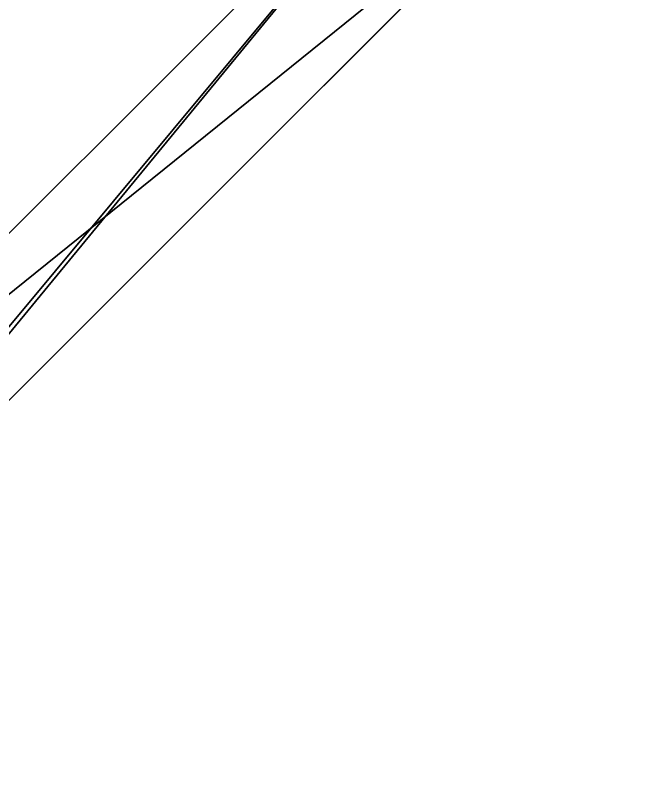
# Model space of a CAD drawing. Header units: metres. Extents: x -108 to 108, y 21 to 152.
# Drawn here: x 54.7 to 107.8, y 21.1 to 86.8 of the extents above; entities that cross this region are included whole.
import ezdxf

# ---------------------------------------------------------------- set-up
doc = ezdxf.new("R2010")
doc.units = ezdxf.units.M

msp = doc.modelspace()

# ---------------------------------------------------------------- meshes
at = {"layer": 'Layer0'}
mesh = msp.add_polyface(dxfattribs=at)
corners = [(6, 49.537, 9.9), (6.063, 29.279, 9.9), (6.254, 49.507, 9.9), (27.498, 41.64, 9.9), (21.142, 21.142, 9.9), (100.691, 100.691, 9.9), (21.247, 45.151, 9.9), (21.953, 44.812, 9.9), (22.654, 44.462, 9.9), (23.35, 44.1, 9.9), (24.04, 43.728, 9.9), (24.724, 43.345, 9.9), (93.362, 107.505, 9.9), (93.407, 120.42, 9.9), (97.143, 117.426, 9.9), (100.784, 114.317, 9.9), (107.763, 107.763, 9.9), (104.325, 111.095, 9.9), (0, 152.4, 9.9), (0, 36.4, 9.9), (0.388, 36.349, 9.9), (4.787, 152.325, 9.9), (0.75, 36.199, 9.9), (1.061, 35.961, 9.9), (1.299, 35.65, 9.9), (1.449, 35.288, 9.9), (1.5, 34.9, 9.9), (1.877, 29.841, 9.9), (2.346, 29.808, 9.9), (2.814, 29.767, 9.9), (3.281, 29.719, 9.9), (3.747, 29.664, 9.9), (4.213, 29.602, 9.9), (4.677, 29.532, 9.9), (5.141, 29.455, 9.9), (6, 142.256, 9.9), (5.603, 29.37, 9.9), (81.66, 128.676, 9.9), (80.04, 117.775, 9.9), (83.7, 115.203, 9.9), (85.662, 126.047, 9.9), (87.277, 112.517, 9.9), (89.578, 123.294, 9.9), (90.768, 109.72, 9.9)]
mesh.append_faces([[corners[k] for k in face] for face in [(15, 16, 17)]], dxfattribs={"vtx0": -1})
mesh.append_faces([[corners[k] for k in face] for face in [(0, 1, 2), (6, 3, 7), (7, 3, 8), (8, 3, 9), (9, 3, 10), (10, 3, 11), (3, 5, 12), (13, 5, 14), (14, 5, 15), (18, 20, 21), (35, 36, 0), (42, 43, 13)]], dxfattribs={"vtx0": -1, "vtx1": -1})
mesh.append_faces([[corners[k] for k in face] for face in [(12, 5, 13), (21, 26, 27), (21, 34, 35)]], dxfattribs={"vtx0": -1, "vtx1": -1, "vtx2": -1})
mesh.append_faces([[corners[k] for k in face] for face in [(3, 4, 5), (15, 5, 16), (18, 19, 20), (21, 20, 22), (21, 22, 23), (21, 23, 24), (21, 24, 25), (21, 25, 26), (21, 27, 28), (21, 28, 29), (21, 29, 30), (21, 30, 31), (21, 31, 32), (21, 32, 33), (21, 33, 34), (35, 34, 36), (37, 38, 39), (40, 39, 41), (42, 41, 43), (13, 43, 12)]], dxfattribs={"vtx0": -1, "vtx2": -1})
mesh = msp.add_polyface(dxfattribs=at)
corners = [(39.728, 136.745), (42.518, 146.349), (44.004, 135.429), (47.094, 144.941), (48.236, 133.98), (51.624, 143.39), (52.42, 132.399), (56.102, 141.698), (56.553, 130.687), (60.525, 139.866), (60.63, 128.846), (64.889, 137.896), (64.648, 126.878), (68.601, 124.785), (69.188, 135.789), (72.487, 122.569), (73.419, 133.549), (76.301, 120.231), (77.578, 131.177), (80.04, 117.775), (81.66, 128.676), (83.7, 115.203), (85.662, 126.047), (87.277, 112.517), (89.578, 123.294), (90.768, 109.72), (93.407, 120.42), (93.362, 107.505), (27.767, 28.653), (27.498, 41.64), (28.214, 28.214), (107.763, 107.763), (97.143, 117.426), (100.784, 114.317), (104.325, 111.095)]
mesh.append_faces([[corners[k] for k in face] for face in [(31, 33, 34)]], dxfattribs={"vtx0": -1})
mesh.append_faces([[corners[k] for k in face] for face in [(0, 1, 2), (2, 3, 4), (4, 5, 6), (6, 7, 8), (8, 9, 10), (10, 11, 12), (12, 11, 13), (13, 14, 15), (15, 16, 17), (17, 18, 19), (19, 20, 21), (21, 22, 23), (23, 24, 25), (25, 26, 27), (28, 27, 30), (30, 27, 31)]], dxfattribs={"vtx0": -1, "vtx1": -1})
mesh.append_faces([[corners[k] for k in face] for face in [(31, 27, 26)]], dxfattribs={"vtx0": -1, "vtx1": -1, "vtx2": -1})
mesh.append_faces([[corners[k] for k in face] for face in [(2, 1, 3), (4, 3, 5), (6, 5, 7), (8, 7, 9), (10, 9, 11), (13, 11, 14), (15, 14, 16), (17, 16, 18), (19, 18, 20), (21, 20, 22), (23, 22, 24), (25, 24, 26), (28, 29, 27), (31, 26, 32), (31, 32, 33)]], dxfattribs={"vtx0": -1, "vtx2": -1})
mesh = msp.add_polyface(dxfattribs=at)
corners = [(107.763, 107.763, 9.9), (28.214, 28.214), (107.763, 107.763), (28.214, 28.214, 5.1), (21.142, 21.142, 5.1), (21.142, 21.142, 9.9), (100.691, 100.691, 9.9)]
mesh.append_faces([[corners[k] for k in face] for face in [(0, 1, 2), (5, 0, 6)]], dxfattribs={"vtx0": -1})
mesh.append_faces([[corners[k] for k in face] for face in [(1, 0, 3), (3, 0, 4), (4, 0, 5)]], dxfattribs={"vtx0": -1, "vtx1": -1})
mesh = msp.add_polyface(dxfattribs=at)
corners = [(27.498, 41.64, 9.9), (93.362, 107.505), (27.498, 41.64), (93.362, 107.505, 9.9)]
mesh.append_faces([[corners[k] for k in face] for face in [(0, 1, 2), (1, 0, 3)]], dxfattribs={"vtx0": -1})

doc.saveas('drawing.dxf')
